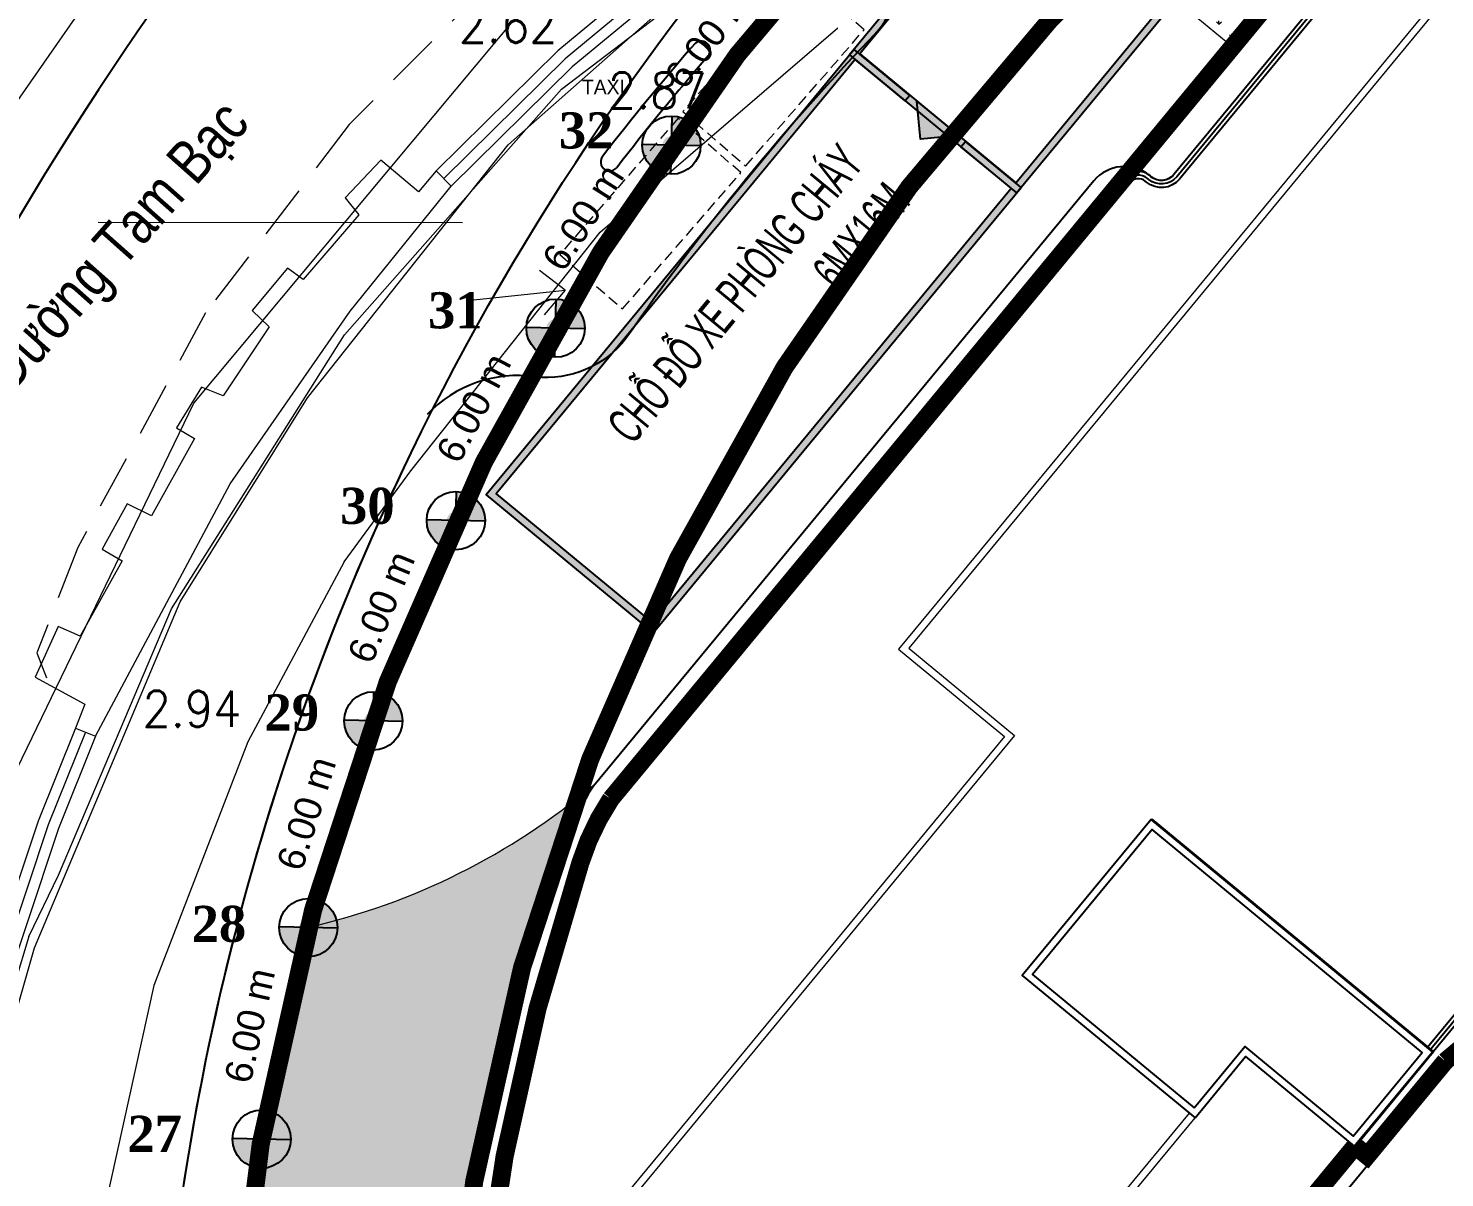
# Model space of a CAD drawing. Header units: millimetres. Extents: x 583747 to 595948, y 2304962 to 2309584.
# Drawn here: x 595576.27 to 595615.47, y 2307253.04 to 2307284.87 of the extents above; entities that cross this region are included whole.
import ezdxf
from ezdxf.enums import TextEntityAlignment as Align
from ezdxf.xclip import XClip

# ---------------------------------------------------------------- set-up
doc = ezdxf.new("R2010")
doc.units = ezdxf.units.MM
doc.set_wipeout_variables(frame=1)
for name, pattern in [('CONTINOUS', [0]), ('DASH', [0.35, 0.25, -0.1]), ('DASHED', [4.5, 3, -1.5]), ('{Long Duong}', [2.3, 1.5, -0.8]), ('{qui hoach}', [1.3, 0, -1.3])]:
    doc.linetypes.add(name, pattern=pattern)
for name, color, linetype, lineweight in [('00_nen', 8, 'Continuous', 5), ('A-DOOR', 1, 'Continuous', 9), ('A-GENM-____-OTLN', 13, 'Continuous', 9), ('bo dat CXCL', 95, 'Continuous', 18), ('Code Cao do', 7, 'Continuous', 0), ('D-building block', 8, 'Continuous', 13), ('Duong RG Thua', 7, 'Continuous', 0), ('hatch', 45, 'Continuous', 5), ('KT-Chu viet', 255, 'Continuous', 20), ('KT-DV', 7, 'Continuous', 0), ('KT-NEN', 7, 'Continuous', 0), ('KT-Net thay', 7, 'Continuous', 20), ('KT-TMB', 7, 'Continuous', 0), ('Level 15', 7, 'Continuous', 0), ('Long Duong_ Phan Cach chat lieu rair mat', 7, 'Continuous', 0), ('moc', 7, 'Continuous', 0), ('Nen dc cb Hong bang', 253, 'Continuous', 60), ('đường pccc', 6, 'Continuous', 13)]:
    doc.layers.add(name, color=color, linetype=linetype, lineweight=lineweight)
for name, color, linetype in [('A-ANNO-ROOM', 50, 'Continuous'), ('A-GLAZ', 135, 'Continuous'), ('A-WALL', 11, 'Continuous'), ('AFP-KERB-LINE', 2, 'Continuous'), ('K2', 2, 'Continuous'), ('Xref_NT1+NT2_MBDV Cot vach_220729$0$ccu12-Thay', 7, 'Continuous')]:
    doc.layers.add(name, color=color, linetype=linetype)
doc.layers.add('KT-Vat lieu', color=250, linetype='Continuous', plot=False)
doc.styles.add('220126_HDN_HBA typical plan$0$211210_HDN_HBA_TYPICAL PLAN CORE OPT 1$0$HBA-Text', font='GOTHIC.TTF')
doc.styles.add('ghicu', font='Vnarial.ttf', dxfattribs={"width": 0.8, "height": 1})
doc.styles.add('Style-.VnArial', font='Vnarial.ttf')
doc.styles.add('Style-STANDARD', font='STANDARD.shx')
doc.styles.add('VnAvantH', font='VHAVAN.TTF')
pattern_1 = [(90, (-595062099.8700521, -2307132692.023309), (-359.2102448000003, 359.2102447999984), [95.24999999999967, -623.1704895999981]), (44.99999999999996, (-595062099.8700521, -2307132692.023309), (-359.210244842766, 359.2102448427644), [95.2499999999998, -412.7499999999991]), (135.0000000000001, (-595062099.8700521, -2307132692.023309), (-359.2102448427657, -359.2102448427654), [95.24999999999989, -412.7499999999995])]

# ---------------------------------------------------------------- blocks, each defined once
blk = doc.blocks.new('road')
at = {"layer": 'AFP-KERB-LINE', "elevation": 1.53477577923934e-10}
blk.add_lwpolyline([(3572174.320136547, 1147849.407710552), (3572046.89516139, 1147798.414896488), (3551626.068969846, 1142722.541876793, -0.6850864189105283), (3475557.141503334, 1251490.069308758)], format="xyb", dxfattribs=at)
at = {"layer": 'AFP-KERB-LINE'}
blk.add_arc((3539518.98469913, 1204821.366173267, -0.006485856533315095), 89661.91929517224, 147.3797566836823, 176.065703440781, dxfattribs=at)
blk = doc.blocks.new('werwer')
at = {"layer": 'A-GENM-____-OTLN', "linetype": 'DASHED', "ltscale": 100}
for p, q in [((-17415.71466629393, -23694.15132067259, -0.00408353784657949), (-22415.7126435861, -23698.64877360687, -0.00408266918785877)), ((-22415.7126435861, -23698.64877360687, -0.00408266918785877), (-22413.6438152343, -25998.64784315974, -0.004082616487065901)), ((-17413.645837944, -25994.1503902236, -0.004083485145786622), (-17415.71466629393, -23694.15132067259, -0.00408353784657949)), ((-22413.6438152343, -25998.64784315974, -0.004082616487065901), (-17413.645837944, -25994.1503902236, -0.004083485145786622))]:
    blk.add_line(p, q, dxfattribs=at)
blk = doc.blocks.new('wqeqweweqewe')
for points in [[(-1289161.917441024, 412568.8002987159), (-1285984.461250158, 412568.8002987159), (-1286795.149933934, 413342.4882103037)], [(-1289161.917441024, 412568.8002987187), (-1285984.461250156, 412568.8002987141), (-1286795.149933932, 411795.1123871268)]]:
    blk.add_lwpolyline(points)
blk = doc.blocks.new('DV')
at = {"layer": 'bo dat CXCL'}
h = blk.add_hatch(dxfattribs=at)
h.set_pattern_fill('GRASS', color=256, scale=20, angle=6.295837926640892e-14)
h.set_pattern_definition(pattern_1)
edge = h.paths.add_edge_path()
edge.add_arc((556582.5788932298, 155315.8870862284), 13678.32606946316, 64.91267665128301, 108.8591407505865)
edge.add_arc((604513.0207865334, 89461.34155617187), 94604.07637380331, 123.5991012392976, 129.7211714526453)
edge.add_arc((580407.8172010633, 118474.3793726979), 56883.82712701106, 129.7211714529096, 135.7674284862849)
edge.add_line((539649.7491741431, 158154.9751258948), (547490.1543851149, 151681.3403621771))
edge.add_line((547490.1543851149, 151681.3403621771), (559175.4056318057, 165837.8738061049))
edge.add_line((559175.4056318057, 165837.8738061049), (560390.098944093, 167308.7360983946))
edge.add_arc((561762.8282219509, 165607.0267693849), 2186.36692042463, 73.5441009226065, 128.8923101788733, ccw=False)
h = blk.add_hatch(dxfattribs=at)
h.set_pattern_fill('GRASS', color=256, scale=20, angle=6.295837926640892e-14)
h.set_pattern_definition(pattern_1)
edge = h.paths.add_edge_path()
edge.add_arc((525058.3853160492, 116196.1656070281), 13744.7218659502, 247.69069378445948, 327.6552263196011, ccw=False)
edge.add_arc((588750.6884410767, 109442.7255283776), 69167.35949046, 179.9734835577456, 184.9452297269835, ccw=False)
edge.add_arc((588750.6883664085, 109442.7255285352), 69167.35941579174, 175.0017373844081, 179.9734835578475, ccw=False)
edge.add_arc((588750.6883458068, 109442.7255373035), 69167.35939450447, 170.0299912148536, 175.001737390157, ccw=False)
edge.add_arc((588750.6883633502, 109442.7255185729), 69167.35941502586, 165.0582450291296, 170.0299912020882, ccw=False)
edge.add_arc((517718.1811912398, 145581.5090717582), 18781.39012209391, 282.9339808608117, 310.0809105159433)
edge.add_arc((536013.4883010559, 127036.8038441527), 7476.445087066263, 146.059018580928, 162.6454055439574)
edge.add_arc((589932.5482301768, 109118.4795840942), 64293.7885375682, 161.7369148048647, 177.6496883462198)
edge.add_arc((530600.8650304341, 111773.0649655321), 4908.0522995126, 180.2095486626987, 292.4980964345609)
edge.add_line((532478.9446794045, 107238.5535026648), (536670.5312057984, 108842.5646515944))
at = {"layer": 'A-GLAZ'}
for p, q in [((546656.4218359244, 150678.9323559859), (557891.6629433882, 164290.6467820265)), ((553379.6102878106, 123598.0508719542), (551216.1253892434, 120975.239760504)), ((550884.5297458422, 121248.9993802168), (544334.4993055117, 113317.620581732)), ((551216.1253892434, 120975.239760504), (550884.5297458422, 121248.9993802168))]:
    blk.add_line(p, q, dxfattribs=at)
at = {"layer": 'A-GLAZ', "elevation": 1.951572132124053e-10}
blk.add_lwpolyline([(526706.048252846, 116821.868420706, -0.05031291028689117), (529438.5909961712, 129091.3765541174, -0.0717433244059158), (530282.8156129372, 130860.7188387968), (537212.3258338225, 139243.6342702963)], format="xyb", dxfattribs=at)
at = {"layer": 'AFP-KERB-LINE'}
for points, elevation in [([(537685.3147772801, 152100.4198671438, 0.2883011369082705), (538025.7342381728, 154572.8405824759, -0.2687283553882298), (539092.3602408421, 157484.3355380156)], -4.09845163607803e-05), ([(532616.4973534596, 151740.4555111983, 0.01415359620808842), (530066.021142031, 148622.3977414229, 0.01415359620808842)], 0.003230506117798418), ([(537685.3147772801, 152100.4198671438, 0.0407223744447044), (530718.1929308426, 143582.8385959723, 0.0407223744447044)], 0.003230506117798418), ([(532994.4018358242, 151413.0594187834, 0.01415359620808842), (530461.844432379, 148316.9080983259)], 0.003230506117798418), ([(530718.1929308426, 143582.8385959723, -0.2605707783584856), (528210.5159768116, 142523.872476206, 0.2443280500319531), (525216.8821220648, 141482.8269153693)], -4.356501874640939e-05), ([(519946.7106464159, 115596.6359888174, -0.1028216528382842), (528110.4939044964, 142536.9407883742, -0.1028216528382842)], 1.951572132124053e-10), ([(520129.4588258517, 101476.9506169417), (520129.4588258517, 101476.9506169417, -0.1494435803112077), (527327.3603471768, 141058.2766948798), (527327.3603471768, 141058.2766948798)], 1.951572132124053e-10), ([(517706.1325785172, 111662.4264527418, -0.1038940379913281), (524617.3955574286, 140094.1968861677, -1.509787172621915e-05), (524617.4215826046, 140094.251382456)], 1.951572132124053e-10)]:
    blk.add_lwpolyline(points, format="xyb", dxfattribs=dict(at, elevation=elevation))
for centre, radius, start, end in [((532800.8153797638, 151571.4072400191, 0.00297373046014793), 250.0994779444957, 320.7178913364887, 140.7178913364887), ((530268.2579763186, 148475.2559176543, 0.002973730460149156), 250.0994779648455, 140.7178913364887, 320.7178913364887)]:
    blk.add_arc(centre, radius, start, end, dxfattribs=at)
at = {"layer": 'D-building block', "linetype": 'CONTINOUS', "ltscale": 10000}
for points, elevation in [([(562382.176232959, 167703.8358574965, 0.1941378996433213), (552161.1604514372, 168259.9074441054, 0.02671892606596925), (544056.089388634, 162227.3412572005, 0.02638789542139597), (539649.7491741431, 158154.9751258948), (547490.1543851149, 151681.3403621771), (559175.4056318057, 165837.8738061049), (560390.098944093, 167308.7360983946, -0.2463093674725744)], 0.001603999919925055), ([(536670.5312059176, 108842.5646520712, -0.3637949869271778), (519840.8005050671, 103480.2626539328, -0.02169673866419387), (519583.336357857, 109474.7361274817, -0.02169673868253486), (519846.348869468, 115468.9687234022, -0.02169673869067174), (520627.8588996184, 121417.8545075514, -0.02169673868043599), (521921.9856735718, 127276.628771887, 0.1190079315394617), (529810.9312188876, 131211.1920367338, 0.07249838436231171), (528877.3933371556, 129266.9114214041, 0.06954436385023165), (525692.8455558073, 111755.114716635, 0.5333254872937248), (532478.9446794045, 107238.5535026648), (536670.5312057984, 108842.5646515944)], 20.36346964611957)]:
    blk.add_lwpolyline(points, format="xyb", close=True, dxfattribs=dict(at, elevation=elevation))
at = {"extrusion": (3.514792066178393e-07, 3.713726493790078e-08, 0.9999999999999376), "xscale": 0.8000000000000015, "yscale": 0.8000000000000015, "zscale": 0.8000000000000015, "rotation": 6.031488185311975}
blk.add_blockref('wqeqweweqewe', (1586806.154492192, -75201.98375406038, 0.1975810364417204), dxfattribs=at)
at = {"layer": 'A-DOOR', "rotation": 48.96917825648091}
for p in [(529132.0869329226, 182337.4386020758, 0.01054661255682622), (525724.0811798823, 178379.4664121725, 0.01054594064584523)]:
    blk.add_blockref('werwer', p, dxfattribs=at)
at = {"layer": 'AFP-KERB-LINE'}
ref = blk.add_blockref('road', (-3147122.540057182, 179596.1890163422, -4.400686211017377e-09), dxfattribs=dict(at, rotation=340.0000000045929))
XClip(ref).set_block_clipping_path([(3424978.7776903473, 904726.3076186823), (3853099.861747328, 1060549.6388383387), (3670662.868102772, 1561791.1594749615), (3242541.7840457913, 1405967.828255306)])
at = {"layer": 'A-ANNO-ROOM', "insert": (530095.0634014857, 151417.2836023428, 0.006483949381892459), "char_height": 399.9999999999998, "width": 6126.312024023367, "attachment_point": 2, "style": '220126_HDN_HBA typical plan$0$211210_HDN_HBA_TYPICAL PLAN CORE OPT 1$0$HBA-Text'}
blk.add_mtext('{\\PTAXI}', dxfattribs=at)
blk = doc.blocks.new('nen dc cb Hong bang')
at = {"layer": '00_nen', "color": 0, "linetype": 'ByBlock', "lineweight": -2}
blk.add_line((-170.4141819054494, 61.94357154285535), (-160.9389883351978, 65.39225996658206), dxfattribs=at)
at = {"layer": '00_nen', "color": 0, "linetype": 'ByBlock', "lineweight": -2, "elevation": -62.11999999999999, "flags": 128}
for points in [[(-85.47528326383326, -18.05301842885092), (-100.6249566028127, -20.91285775462165), (-112.4343046547147, -20.59565654397011), (-120.7065256440546, -18.67622487898916), (-132.8150701370323, -13.47186852991581), (-143.4504801309668, -6.862869392614812), (-153.3913082516519, 4.829844211693853), (-160.3798289380502, 17.04818207910284), (-165.5111843023915, 28.93586780969054), (-167.7165728228865, 43.23928486416116), (-166.2054179287516, 58.14282070845366), (-160.7914822662715, 73.21163094649091), (-149.9842074502958, 91.06207541702315), (-135.2697674178053, 109.2889237608761)], [(-176.7272050620522, 52.74034863384441), (-172.6333399524447, 68.25412836205214), (-169.2987412067596, 78.25793144898489), (-167.2403780815657, 82.16346563119441), (-163.7749492703006, 87.72618512343615), (-157.1075792039046, 97.12540213344619)], [(-165.4335655445466, 42.69839705806226), (-165.2459892041516, 44.57470729807392), (-164.8394522299059, 52.57417826214805), (-162.9381026019109, 61.34651475679129), (-159.6288484007819, 69.80016376962885), (-153.9474266818725, 78.68621915159747), (-146.1678651447874, 87.2547303577885), (-138.9844497066224, 92.55207192199305), (-132.191907285247, 97.15675171557814), (-124.127035757876, 84.32235847553238)], [(-165.4335655445466, 42.69839705806226), (-165.2836133526871, 40.0775292753242)]]:
    blk.add_lwpolyline(points, dxfattribs=at)
at = {"layer": '00_nen', "color": 0, "linetype": 'ByBlock', "lineweight": -2, "style": 'ghicu', "width": 0.8}
blk.add_text('§\xadêng Tam B¹c', height=1.2, rotation=68.43010205843584, dxfattribs=at).set_placement((-171.0307392415125, 56.65833494253457, -62.11999999999999))
blk = doc.blocks.new('wwww1')
at = {"layer": 'Duong RG Thua', "color": 7, "lineweight": 0}
for p, q in [((595591.9349401806, 2307279.276391189), (595598.5113339846, 2307284.933568321)), ((595586.6950908239, 2307272.666952292), (595591.9349401806, 2307279.276391189)), ((595584.8485277396, 2307270.14638161), (595586.6950908239, 2307272.666952292)), ((595584.8485277396, 2307270.14638161), (595582.1809501575, 2307265.15452986)), ((595582.1809501575, 2307265.15452986), (595579.5769625754, 2307258.408269242)), ((595579.5769625754, 2307258.408269242), (595577.3869200257, 2307248.452662332))]:
    blk.add_line(p, q, dxfattribs=at)
at = {"layer": 'Duong RG Thua', "color": 7, "linetype": 'Continuous', "lineweight": 0}
for p, q in [((595585.8576263613, 2307281.268763111), (595584.8726488318, 2307280.222753736)), ((595587.8125728294, 2307280.546869881), (595587.3911693565, 2307280.973975387)), ((595584.8726488318, 2307280.222753736), (595585.2556856787, 2307279.752571663)), ((595585.2556856786, 2307279.752571663), (595583.7100740348, 2307277.959455638)), ((595583.2784823403, 2307278.27797645), (595582.2981845633, 2307277.099874746)), ((595583.7100740348, 2307277.959455638), (595583.2784823403, 2307278.27797645)), ((595582.2981845633, 2307277.099874746), (595582.7683086193, 2307276.650187656)), ((595582.7683086193, 2307276.650187656), (595581.4937680891, 2307274.738740483)), ((595580.9014756327, 2307274.977383539), (595580.2093296155, 2307273.857822506)), ((595581.4937680891, 2307274.738740483), (595580.9014756327, 2307274.977383539)), ((595580.2093296153, 2307273.857822506), (595580.7019158647, 2307273.560625716)), ((595580.7019158647, 2307273.560625716), (595579.5133624579, 2307271.41900914)), ((595578.840572425, 2307271.753033441), (595578.1461864297, 2307270.492530203)), ((595579.5133624579, 2307271.41900914), (595578.840572425, 2307271.753033441)), ((595578.1461864297, 2307270.492530203), (595578.6985377666, 2307270.16684721)), ((595578.6985377666, 2307270.16684721), (595577.5417564961, 2307268.080093626)), ((595576.9272072772, 2307268.347481109), (595576.2975564596, 2307266.953000413)), ((595577.5417564961, 2307268.080093626), (595576.9272072772, 2307268.347481109)), ((595576.2975564593, 2307266.953000413), (595577.6658667094, 2307266.199121026)), ((595577.6658667094, 2307266.199121026), (595577.4074627922, 2307265.535629745))]:
    blk.add_line(p, q, dxfattribs=at)
at = {"layer": 'Duong RG Thua', "color": 1, "linetype": 'Continuous', "lineweight": 0, "flags": 128}
blk.add_lwpolyline([(595574.6367634853, 2307253.739498251), (595576.2780055904, 2307259.449694888), (595580.3095002726, 2307269.030572761), (595583.8287534361, 2307274.685302349), (595589.3849677644, 2307281.693797555), (595595.6710482163, 2307287.248251864), (595601.1607227497, 2307291.456598226), (595609.6846248764, 2307295.700439101), (595617.855104049, 2307297.747196312)], dxfattribs=at)
at = {"layer": 'Duong RG Thua', "color": 7, "linetype": 'Continuous', "lineweight": 0, "flags": 128}
for points in [[(595593.8710310597, 2307286.879762202), (595590.7582669979, 2307284.296120897), (595587.3911693565, 2307280.973975387)], [(595594.0626339562, 2307286.64891955), (595590.9597908497, 2307284.073512789), (595587.6018710929, 2307280.760422634)], [(595594.2542368529, 2307286.418076898), (595591.1613147013, 2307283.850904679), (595587.8125728294, 2307280.546869881)], [(595587.3911693565, 2307280.973975387), (595586.9002808643, 2307280.392143776), (595585.8576263613, 2307281.268763111)], [(595577.4074627922, 2307265.535629745), (595577.9642535727, 2307265.312058667), (595581.6870802684, 2307272.301944693), (595585.0105433782, 2307277.083690971), (595587.8125728294, 2307280.546869881)], [(595577.4074627922, 2307265.535629745), (595576.3742735364, 2307262.962531919), (595574.6074327041, 2307257.664341717)], [(595577.6858581824, 2307265.423844206), (595576.6560205052, 2307262.859093293), (595574.8920251629, 2307257.569435804)], [(595577.9642535727, 2307265.312058667), (595576.9377674743, 2307262.755654666), (595575.1766176221, 2307257.474529891)]]:
    blk.add_lwpolyline(points, dxfattribs=at)
at = {"layer": 'Long Duong_ Phan Cach chat lieu rair mat', "color": 4, "linetype": '{Long Duong}', "lineweight": 0}
for p, q in [((595590.5190992329, 2307287.814140238), (595584.9815493146, 2307282.250383483)), ((595584.9815493146, 2307282.250383483), (595581.0131627572, 2307277.038870575)), ((595581.0131627573, 2307277.038870575), (595577.4768557653, 2307270.542433008)), ((595577.4768557654, 2307270.542433009), (595576.3423068741, 2307267.619929421)), ((595576.3423068741, 2307267.619929421), (595576.610660179, 2307266.929277606))]:
    blk.add_line(p, q, dxfattribs=at)
at = {"layer": 'Code Cao do', "color": 212, "linetype": 'Continuous', "lineweight": 0, "style": 'Style-STANDARD'}
for s, p in [('2.62', (595588.0193213386, 2307285.020530867)), ('2.87', (595592.1470216233, 2307283.198245314))]:
    blk.add_text(s, height=1, rotation=359.9972999999998, dxfattribs=at).set_placement(p, align=Align.MIDDLE_LEFT)
at = {"layer": 'Code Cao do', "color": 6, "linetype": 'Continuous', "lineweight": 0, "style": 'Style-STANDARD'}
blk.add_text('2.94', height=1, rotation=359.9972999999998, dxfattribs=at).set_placement((595579.2662182618, 2307266.072833179), align=Align.MIDDLE_LEFT)
blk = doc.blocks.new('Moc')
at = {"layer": 'moc', "linetype": '{qui hoach}', "lineweight": 0, "ltscale": 0.5}
h = blk.add_hatch(color=7, dxfattribs=at)
edge = h.paths.add_edge_path()
edge.add_arc((0, 0), 0.25, 0, 360)
blk = doc.blocks.new('hk')
at = {"layer": 'K2'}
h = blk.add_hatch(color=256, dxfattribs=at)
h.dxf.hatch_style = 1
h.paths.add_polyline_path([(-79.56888767669443, 95.73843680787832), (-79.56888767681085, 94.29736112430692), (-78.1278119928902, 94.29736112384126, 0.006030561254635504), (-78.12823123065755, 94.33211931213737, 0.4071659248377736)])
h.paths.add_polyline_path([(-79.56888767681085, 94.29736112430692), (-81.00996336049866, 94.29736112384126, 0.006030561398855246), (-81.00954412273131, 94.26260293461382, 0.4071659248337173), (-79.56888767669443, 92.85628543933854)])
for p, q in [((-79.56888767681085, 92.85628544073552), (-79.56888767669443, 95.73843680834398)), ((-78.1278119928902, 94.29736112477258), (-81.00996336049866, 94.29736112430692))]:
    blk.add_line(p, q, dxfattribs=at)
blk.add_circle((-79.56888767681085, 94.29736112430692), 1.441075683929584, dxfattribs=at)
blk = doc.blocks.new('NEN')
at = {"layer": 'Level 15', "color": 240, "linetype": 'DASH', "lineweight": 13, "ltscale": 10, "true_color": 0xed1f24, "const_width": 0.5, "flags": 128}
blk.add_lwpolyline([(595682.6342318146, 2307317.628542743), (595677.1080846218, 2307338.735591847), (595668.7019997244, 2307341.648000274), (595657.1986820591, 2307332.945061638), (595633.7332383548, 2307315.074860618), (595610.1012001, 2307298.024044828, 0.6850113018035724), (595643.3114555511, 2307173.379490599), (595664.0983812264, 2307171.16112911), (595705.7479175264, 2307172.44091587), (595712.0652831583, 2307180.508475818), (595682.6342318146, 2307317.628542743)], format="xyb", close=True, dxfattribs=at)
at = {"layer": 'Level 15', "color": 152, "linetype": 'DASH', "lineweight": 13, "ltscale": 10, "true_color": 0x2776bb, "const_width": 0.5, "flags": 128}
blk.add_lwpolyline([(595676.7959477246, 2307316.238442715), (595672.1154765871, 2307334.115442853), (595669.7661375185, 2307334.929404999), (595660.8263181637, 2307328.16590411), (595637.3067715189, 2307310.254500783), (595613.6242579552, 2307293.167266415, 0.6848770391189095), (595643.956996487, 2307179.344669219), (595664.3256569956, 2307177.170944603), (595702.755827632, 2307178.351808255), (595705.6093727332, 2307181.995913648)], format="xyb", close=True, dxfattribs=at)
at = {"layer": 'hatch', "xscale": 0.56, "yscale": 0.56, "zscale": 0.56, "rotation": 358.6179139007246}
for p in [(595637.345584872, 2307227.772088256), (595634.1356773127, 2307222.702917371), (595631.3771639431, 2307217.374633971), (595629.0908022716, 2307211.827332797), (595627.2937969158, 2307206.102756677), (595625.9996701425, 2307200.243982413)]:
    blk.add_blockref('hk', p, dxfattribs=at)
at = {"layer": 'moc', "color": 7, "linetype": '{qui hoach}', "lineweight": 0, "ltscale": 0.5}
for p in [(595594.0736436825, 2307281.63798367), (595590.8637361233, 2307276.568812786), (595588.1052227537, 2307271.240529385), (595585.8188610822, 2307265.693228212), (595584.0218557264, 2307259.968652092), (595582.7277289531, 2307254.109877828)]:
    blk.add_blockref('Moc', p, dxfattribs=at)
at = {"layer": 'moc', "color": 7, "linetype": 'Continuous', "lineweight": 0, "style": 'Style-.VnArial'}
for rotation, p in [(52.68538725574365, (595595.0968985544, 2307284.630131639)), (57.65713342875961, (595591.6238280884, 2307279.638382821)), (62.62887960129328, (595588.5964322053, 2307274.364423314)), (67.60062577493382, (595586.0374917225, 2307268.847939078)), (72.57237194988686, (595583.9662623843, 2307263.130441044)), (77.54411811985725, (595582.398329962, 2307257.254952756))]:
    blk.add_text('6.00 m', height=0.75, rotation=rotation, dxfattribs=at).set_placement(p, align=Align.MIDDLE_CENTER)
at = {"layer": 'moc', "color": 7, "linetype": 'Continuous', "lineweight": 0, "char_height": 0.9999999999999999, "attachment_point": 4, "line_spacing_factor": 0.6, "style": 'Style-.VnArial'}
for s, insert in [('\\f.VnTimeH|b1|i0|c00|p39;32', (595590.956516615, 2307282.0394307)), ('\\f.VnTimeH|b1|i0|c00|p39;31', (595587.3345934273, 2307277.05729227)), ('\\f.VnTimeH|b1|i0|c00|p39;30', (595584.9006135425, 2307271.641976414)), ('\\f.VnTimeH|b1|i0|c00|p39;29', (595582.8100155698, 2307265.919008506)), ('\\f.VnTimeH|b1|i0|c00|p39;28', (595580.7922621871, 2307260.063616733)), ('\\f.VnTimeH|b1|i0|c00|p39;27', (595579.0149604193, 2307254.257168729))]:
    blk.add_mtext(s, dxfattribs=dict(at, insert=insert))
blk = doc.blocks.new('A$C742103E6')
at = {"layer": 'KT-Vat lieu'}
for points in [[(-2000, 11799.99999999814), (-2000, 11999.99999999814), (0, 11999.99999999814), (0, -4000.000000001863), (-6000, -4000.000000001863), (-6000, 11999.99999999814), (-4000, 11999.99999999814), (-4000, 11799.99999999814), (-5800, 11799.99999999814), (-5800, -3800.000000001863), (-200, -3800.000000001863), (-200, 11799.99999999814)], [(-2249.511508105323, 11999.9996371381), (-3000.000000000698, 11249.51114524342), (-3750.488491894677, 11999.99963713996)]]:
    blk.add_hatch(color=6, dxfattribs=at).paths.add_polyline_path(points)
at = {"color": 6}
blk.add_lwpolyline([(-5800, 11799.99999999814), (-200, 11799.99999999814), (-200, -3800.000000001863), (-5800, -3800.000000001863)], close=True, dxfattribs=at)
at = {"layer": 'KT-Vat lieu', "color": 6}
for p, q in [((-4000, 11999.99999999814), (-4000, 11799.99999999814)), ((-2000, 11799.99999999814), (-2000, 11999.99999999814))]:
    blk.add_line(p, q, dxfattribs=at)
for points in [[(-4000, 11999.99999999814), (-6000, 11999.99999999814), (-6000, -4000.000000001863), (0, -4000.000000001863), (0, 11999.99999999814), (-2000, 11999.99999999814)], [(-4000, 11799.99999999814), (-5800, 11799.99999999814), (-5800, -3800.000000001863), (-200, -3800.000000001863), (-200, 11799.99999999814), (-2000, 11799.99999999814)]]:
    blk.add_lwpolyline(points, dxfattribs=at)
blk.add_lwpolyline([(-2249.511508105323, 11999.9996371381), (-3000.000000000698, 11249.51114524342), (-3750.488491894677, 11999.99963713996)], close=True, dxfattribs=at)
at = {"layer": 'KT-Chu viet', "color": 6, "insert": (-4731.85656748293, 9748.06124891527, 73.69963222171376), "char_height": 999.9999999999998, "width": 10535.87512674398, "attachment_point": 3, "rotation": 90.00000000000001, "style": 'VnAvantH'}
blk.add_mtext('{\\W0.6;CHç §ç XE PHßNG CH¸Y\\P6mx16m}', dxfattribs=at)
blk = doc.blocks.new('duong pccc')
at = {"layer": 'đường pccc', "extrusion": (-0.0001002018803014138, -0.0001213336452942839, 0.9999999876188648), "rotation": 320.4488264241234}
for p in [(11392045.67022639, 1126214.294192881, -1277.554136650867), (11381984.74939886, 1114031.606800139, -1277.554136650629)]:
    blk.add_blockref('A$C742103E6', p, dxfattribs=at)
blk = doc.blocks.new('WWWWW11')
blk.add_wipeout([(596238.1345776068, 2307359.176636583), (596238.1115770744, 2307358.9780471665), (596238.0775624115, 2307358.716280785), (596238.0095330857, 2307358.3695249874), (596237.9533005117, 2307358.187262316), (596227.5410402716, 2307321.4657682832), (596225.7183654916, 2307319.773815045), (596223.887901519, 2307318.405551009), (596221.2716952064, 2307316.8948883773), (596218.4672373844, 2307315.7460790104), (596214.9626421136, 2307314.8854929837), (596211.4005527045, 2307314.59749097), (596208.0103278104, 2307314.8514639107), (596204.7901493803, 2307315.5246529477), (596202.5276682558, 2307316.320334373), (596201.0551163465, 2307317.1622145684), (596199.3462168239, 2307318.580281134), (596197.7215218593, 2307320.1058627423), (596196.231941868, 2307321.2262637867), (596194.2875272242, 2307322.3785618716), (596192.4957809172, 2307323.1838452145), (596189.7582548945, 2307324.012060376), (596187.2062460836, 2307324.394480929), (596185.0272891666, 2307324.442143675), (596182.9640600196, 2307324.252977249), (596180.5494894561, 2307323.732053119), (596178.9122086475, 2307323.1815550434), (596176.7451905962, 2307322.1770959836), (596174.83732328, 2307320.9872481306), (596173.6706592677, 2307320.087750878), (596170.8063609893, 2307316.849153957), (596170.4747653458, 2307317.122913576), (596163.9247349054, 2307309.191534778), (596163.1356334508, 2307308.5198778426), (596162.3832045413, 2307307.98428172), (596161.6096945516, 2307307.5226661027), (596160.9417386696, 2307307.187336901), (596160.2206252295, 2307306.8843902373), (596151.8774127541, 2307303.7136396603), (596151.061451946, 2307303.4539369247), (596150.1665486133, 2307303.357042957), (596149.3126601023, 2307303.440928315), (596148.4723033719, 2307303.7021145625), (596147.8285447459, 2307304.0452169525), (596147.2161377466, 2307304.5265634237), (596146.7377163714, 2307305.0616332535), (596146.2837187803, 2307305.814373975), (596146.0187823878, 2307306.541877259), (596145.8895594397, 2307307.3014048696), (596145.976149132, 2307309.171308499), (596146.1199844375, 2307311.03768167), (596146.2164496579, 2307311.9996791906), (596146.449441219, 2307313.8873021645), (596146.7066096462, 2307315.5712101753), (596146.9086424835, 2307316.7178211412), (596147.3120392434, 2307318.709007575), (596147.7370347393, 2307320.5169018838), (596148.2381572176, 2307322.391902415), (596148.5898425037, 2307323.5854305574), (596149.0288265978, 2307324.9652907527), (596149.2302955575, 2307325.6454156437), (596149.4371547677, 2307326.088816818), (596149.6326311465, 2307326.412058287), (596149.873051215, 2307326.734633038), (596177.4818985513, 2307360.1645609867), (596177.9589965704, 2307360.6909773946), (596178.6210646286, 2307361.3209520816), (596179.37840375, 2307361.926905069), (596180.0945668826, 2307362.4078514143), (596180.7735739854, 2307362.7935360516), (596181.4610759971, 2307363.1225301824), (596182.1903944722, 2307363.3275006106), (596183.0891112128, 2307363.4411142813), (596183.9497779603, 2307363.413808651), (596185.0412073691, 2307363.183555729), (596185.8960270466, 2307362.8324330943), (596186.5621809367, 2307362.4318871927), (596186.9182386321, 2307362.160953895), (596192.9123113957, 2307357.2108235285), (596193.4351421142, 2307356.816888898), (596194.2139108499, 2307356.3996432554), (596195.0567157327, 2307356.125225799), (596195.8992677379, 2307356.0056727966), (596197.1454157961, 2307356.09220796), (596198.148515629, 2307356.402038031), (596198.9114684564, 2307356.810210189), (596199.70889401, 2307357.4557363642), (596200.291634369, 2307358.152219765), (596200.6896289889, 2307358.8367446223), (596200.9965026219, 2307359.651113915), (596206.7158052948, 2307380.054480096), (596207.050766346, 2307380.8620043555), (596207.4138312413, 2307381.4720068504), (596207.7667210376, 2307381.9325293596), (596208.1013482457, 2307382.2910834216), (596208.4849754871, 2307382.6335886708), (596222.6196878516, 2307394.1155138775), (596223.0502475104, 2307394.3974312134), (596223.5194456334, 2307394.6417010836), (596224.1066491936, 2307394.8689687997), (596224.8795045351, 2307395.0525053893), (596225.6784663284, 2307395.117026587), (596226.5833403284, 2307395.04185204), (596227.4209983186, 2307394.825783328), (596228.2046028003, 2307394.4785540365), (596228.7641950257, 2307394.1259318255), (596229.4234760274, 2307393.560944569), (596229.9936722143, 2307392.8756697783), (596230.38353508, 2307392.218937348), (596230.6587510298, 2307391.5573688447), (596238.0968826336, 2307360.40962756), (596238.1335262517, 2307360.100092505), (596238.1516580386, 2307359.7969638584), (596238.1518155971, 2307359.472897646)]).translate(0, 0, -0.04395304441918852)
at = {"layer": 'A-GLAZ', "const_width": 0.5}
blk.add_lwpolyline([(596237.9504467645, 2307358.18840964), (596227.5381865244, 2307321.466915607), (596227.5381865244, 2307321.466915607, -0.2736962313242766), (596205.4949318529, 2307315.382283286), (596205.4949318529, 2307315.382283286), (596205.4949318529, 2307315.382283286), (596205.4949318529, 2307315.382283286, -0.1569564258839065), (596199.3433630767, 2307318.581428458, 0.410792762844288), (596172.9669921416, 2307319.473112392), (596170.803507242, 2307316.850301281), (596170.4719115986, 2307317.1240609), (596163.9218811583, 2307309.192682102, -0.08021577395020048), (596160.2177714822, 2307306.885537561), (596151.5898675286, 2307303.606592968, -0.4938342429271592), (596145.8867056925, 2307307.302552193, -0.02217052075567615), (596146.2934301061, 2307312.696929941, -0.05031291028689258), (596149.0259728502, 2307324.966438075, -0.0717433244059158), (596149.8701974661, 2307326.735780359), (596155.5940244775, 2307333.660130891), (596177.4790447972, 2307360.165708302, -0.1142951996060862)], format="xyb", dxfattribs=at)
at = {"layer": 'A-WALL', "elevation": -0.04395304441918852}
blk.add_lwpolyline([(596164.8521054893, 2307326.175853312), (596161.2862095232, 2307321.857938773), (596163.7535891916, 2307319.820283992), (596165.1544768926, 2307321.516607561), (596170.4747653458, 2307317.122913576), (596172.6397736106, 2307319.744504546), (596164.8521054893, 2307326.175853312)], dxfattribs=at)
at = {"layer": 'KT-Net thay', "elevation": 7.637482885167187}
for points in [[(596202.9509750514, 2307343.874863656, 0.3047703868431338), (596201.2496031236, 2307350.293337337), (596191.4389884069, 2307358.394642896), (596185.1367534638, 2307350.764841266), (596181.590182274, 2307353.694317806), (596177.5852679831, 2307348.845767751), (596174.6641407252, 2307351.258626062), (596157.8344412362, 2307330.883747981), (596160.7636446285, 2307328.464218763), (596150.0654216149, 2307315.511877935), (596158.3868313952, 2307308.638657194), (596166.0376786167, 2307317.901156342)], [(596202.689034575, 2307343.741049229, 0.314728687661288), (596201.1199407616, 2307350.141032752), (596191.4658362545, 2307358.113096967), (596185.1635836662, 2307350.483273974), (596181.6170124765, 2307353.412750513), (596177.6120981848, 2307348.564200459), (596174.6909709276, 2307350.977058769), (596158.1160085285, 2307330.910578184), (596161.0452087901, 2307328.491051553), (596150.3469883627, 2307315.538713853), (596158.3599986075, 2307308.920221355), (596165.8834734247, 2307318.028517086)]]:
    blk.add_lwpolyline(points, format="xyb", dxfattribs=at)
at = {"layer": 'Xref_NT1+NT2_MBDV Cot vach_220729$0$ccu12-Thay', "extrusion": (-3.811648262644351e-21, -3.294527862871537e-06, 0.9999999999945731)}
for points, elevation in [([(596203.5364311497, 2307343.709417764, 0.3011057242084549), (596201.6663419958, 2307350.75856906), (596187.7765363829, 2307362.229292099, 0.2526410505613716), (596181.4957981183, 2307363.357573161, 0.09027831027912232), (596178.1446215386, 2307361.160775687, 0.01086451118117529), (596175.4790781948, 2307358.678967092), (596169.0087397061, 2307350.844086627), (596169.0087397061, 2307350.844086627, 0.3485532329969486), (596169.3043722395, 2307349.473224939), (596169.3498998083, 2307349.430759924, -0.3775274350728713), (596169.3721322655, 2307348.769958037), (596165.4545332401, 2307344.028154518, -0.4426420320558959), (596164.7834025045, 2307343.998904269), (596164.7834025045, 2307343.998904269, 0.4104025044226182), (596163.234168536, 2307343.851705356), (596149.3925764958, 2307327.091033543, 0.07249838440267738), (596148.4590386131, 2307325.146752927, 0.05029252316642002), (596145.7019741987, 2307312.764765643, 0.0143132895946476), (596145.2744908319, 2307307.634956221, 0.5333254874414598), (596152.0605899554, 2307303.118395007), (596160.4437630086, 2307306.326417306, 0.08131252553990888), (596164.3454121308, 2307308.763259985), (596185.0712948528, 2307333.860063484, -0.4142135623111763), (596185.6344241744, 2307333.913779096), (596193.8076195559, 2307327.164047446, 0.4147016962421349), (596197.4707160891, 2307327.516541744), (596200.948726537, 2307331.728032861)], -7.622762667935317), ([(596202.8899803377, 2307343.684254998, 0.3111282235649625), (596201.2756989191, 2307350.303023354), (596186.5976551174, 2307362.423174412, 0.2722560305913641), (596181.4581208137, 2307363.123695185, 0.1142951994764853), (596177.4789433647, 2307360.165725985, -0.0002466778429400545), (596175.9072320324, 2307358.255155424), (596169.236437647, 2307350.177544537, 0.4137263751738471), (596169.3037021986, 2307349.473778142), (596169.3043722395, 2307349.473224939, -0.414310514875837), (596169.371499796, 2307348.76919412), (596165.4545332401, 2307344.028154518, -0.4141534110430285), (596164.8210716093, 2307343.967795708), (596164.7834025045, 2307343.998904269, 0.4142136299209204), (596164.0794907653, 2307343.931759806), (596149.8743225526, 2307326.732116258, 0.07162612412228023), (596149.0302598663, 2307324.963088654, 0.05031294687636014), (596146.2977598711, 2307312.693776682, 0.02099791688905635), (596145.8889946031, 2307307.367189165, 0.5040596696410771), (596151.7041983634, 2307303.622455541), (596160.220674316, 2307306.883478523, 0.08026748385756233), (596163.9137292111, 2307309.182798317), (596184.6086611522, 2307334.242123766, -0.4142135623113293), (596186.0164844564, 2307334.376412797), (596194.1896798378, 2307327.626681147, 0.4147701510670986), (596197.0077432985, 2307327.898191425), (596200.3178039457, 2307331.906313661)], -7.622762667935315), ([(596202.7933625887, 2307343.711556421, 0.311453052424506), (596201.2105529873, 2307350.227130919), (596186.5348799285, 2307362.345324376, 0.2721530690474574), (596181.4974208301, 2307363.031738042, 0.1142585217197553), (596177.5556906065, 2307360.10161274, -0.0002466046590232393), (596175.9843825663, 2307358.1915331), (596169.3135775597, 2307350.113909352, 0.4136911399364955), (596169.3674285006, 2307349.55084278), (596169.3680392659, 2307349.550338555, -0.4143105148746067), (596169.4485923337, 2307348.705501572), (596165.5316257777, 2307343.964461971, -0.4141534110432618), (596164.7573948957, 2307343.890690091), (596164.7197257908, 2307343.921798653, 0.4142136299207421), (596164.156596384, 2307343.868083095), (596149.9546927038, 2307326.672392249, 0.07146961172190862), (596149.1254694355, 2307324.932496017, 0.0503164653337654), (596146.3970574832, 2307312.681945189, 0.02097820718917719), (596145.9891081441, 2307307.3687334, 0.5036753486576547), (596151.6686282235, 2307303.715915725), (596160.1834651165, 2307306.976311099, 0.08008678184894055), (596163.8418482208, 2307309.252801489), (596184.5315555355, 2307334.305800479, -0.4142135623116386), (596186.08016117, 2307334.453518413), (596194.2533565515, 2307327.703786763, 0.4147846163277947), (596196.9305764278, 2307327.961793967), (596200.2822305517, 2307332.020281364)], -7.622762667935318), ([(596202.6967314607, 2307343.738861623, 0.3117899644849841), (596201.1453945145, 2307350.15124884), (596186.4721137249, 2307362.26746692, 0.2720467888631017), (596181.5367170398, 2307362.939779174, 0.1142211534408764), (596177.6324354863, 2307360.037496622, -0.0002465311102103631), (596176.0615330993, 2307358.127910775), (596169.3907220998, 2307350.050279771, 0.4136395261854669), (596169.4311548024, 2307349.627907418), (596169.4317034137, 2307349.627454547, -0.4143105148735155), (596169.5256848712, 2307348.641809024), (596165.6087183153, 2307343.900769423, -0.4141534110439158), (596164.6937181819, 2307343.813584474), (596164.6560490772, 2307343.844693036, 0.4142136299192421), (596164.233702001, 2307343.804406382), (596150.0350871142, 2307326.612697612, 0.07130962193503255), (596149.2206808429, 2307324.901908895, 0.05032001840502081), (596146.4963550953, 2307312.670113695, 0.02095821389678339), (596146.0892240325, 2307307.370333754, 0.5032768673550028), (596151.6330603438, 2307303.809376775), (596160.1462505489, 2307307.069141619, 0.07990406775915627), (596163.7699866953, 2307309.32282823), (596184.4544499187, 2307334.369477193, -0.4142135623119032), (596186.1438378837, 2307334.53062403), (596194.3170332651, 2307327.780892381, 0.4148002710674519), (596196.8534079223, 2307328.025394529), (596200.2466571574, 2307332.134249067)], -7.622762667935315)]:
    blk.add_lwpolyline(points, format="xyb", dxfattribs=dict(at, elevation=elevation))
at = {"color": 2}
blk.add_wipeout([(596164.823155764, 2307326.1673017293), (596172.6101933197, 2307319.7351894337), (596170.4458251637, 2307317.114373566), (596167.4386264266, 2307319.597449637), (596166.0376721555, 2307317.901148519), (596161.2572662564, 2307321.8493950116)], dxfattribs=at).translate(0, 0, 7.637482885167187).dxf.layer = 'A-WALL'
at = {"layer": 'A-WALL', "color": 2, "elevation": 7.637482885167187}
for points in [[(596166.0376721555, 2307317.901148519), (596167.4386264266, 2307319.597449637), (596170.4458251637, 2307317.114373566), (596172.6101933197, 2307319.735189434), (596164.823155764, 2307326.167301729), (596161.2572662564, 2307321.849395012)], [(596166.0108254082, 2307318.182717202), (596167.411763613, 2307319.878998865), (596170.4189577505, 2307317.395926593), (596172.3286411446, 2307319.708346745), (596164.8500010837, 2307325.885721947), (596161.5388244592, 2307321.876244997)]]:
    blk.add_lwpolyline(points, close=True, dxfattribs=at)

msp = doc.modelspace()

# ---------------------------------------------------------------- block references
at = {"layer": 'KT-NEN', "color": 7, "lineweight": 0}
msp.add_blockref('wwww1', (0.167280342313461, -0.04470699140802026, -0.002306602981161601), dxfattribs=at)

# ---------------------------------------------------------------- next in the draw order: block references
at = {"layer": 'AFP-KERB-LINE', "xscale": 0.001, "yscale": 0.001, "zscale": 0.001}
msp.add_blockref('duong pccc', (584214.1284725923, 2306157.184834661), dxfattribs=at)
at = {"layer": 'KT-DV', "xscale": 0.001, "yscale": 0.001, "zscale": 0.001}
msp.add_blockref('DV', (595062.0944293258, 2307132.696713103), dxfattribs=at)
at = {"layer": 'KT-Net thay'}
msp.add_blockref('NEN', (-5.820766091346741e-10, 9.313225746154785e-10), dxfattribs=at)
at = {"layer": 'Nen dc cb Hong bang', "color": 250, "lineweight": 5, "transparency": 33554559}
ref = msp.add_blockref('nen dc cb Hong bang', (595717.0552204513, 2307162.891767368, 62.11769339701883), dxfattribs=dict(at, rotation=339.9497468043105))
XClip(ref).set_block_clipping_path([(-203.31973064108752, -233.6640955163166), (218.11039111972786, -79.85734567092732), (46.33761340670753, 390.79964889911935), (-375.09250835410785, 236.99289905373007)])

# ---------------------------------------------------------------- next in the draw order: block references
at = {"layer": 'KT-TMB'}
msp.add_blockref('WWWWW11', (-557.473451402504, -63.20368742663413, 0.04164644143766875), dxfattribs=at)

doc.saveas('drawing.dxf')
